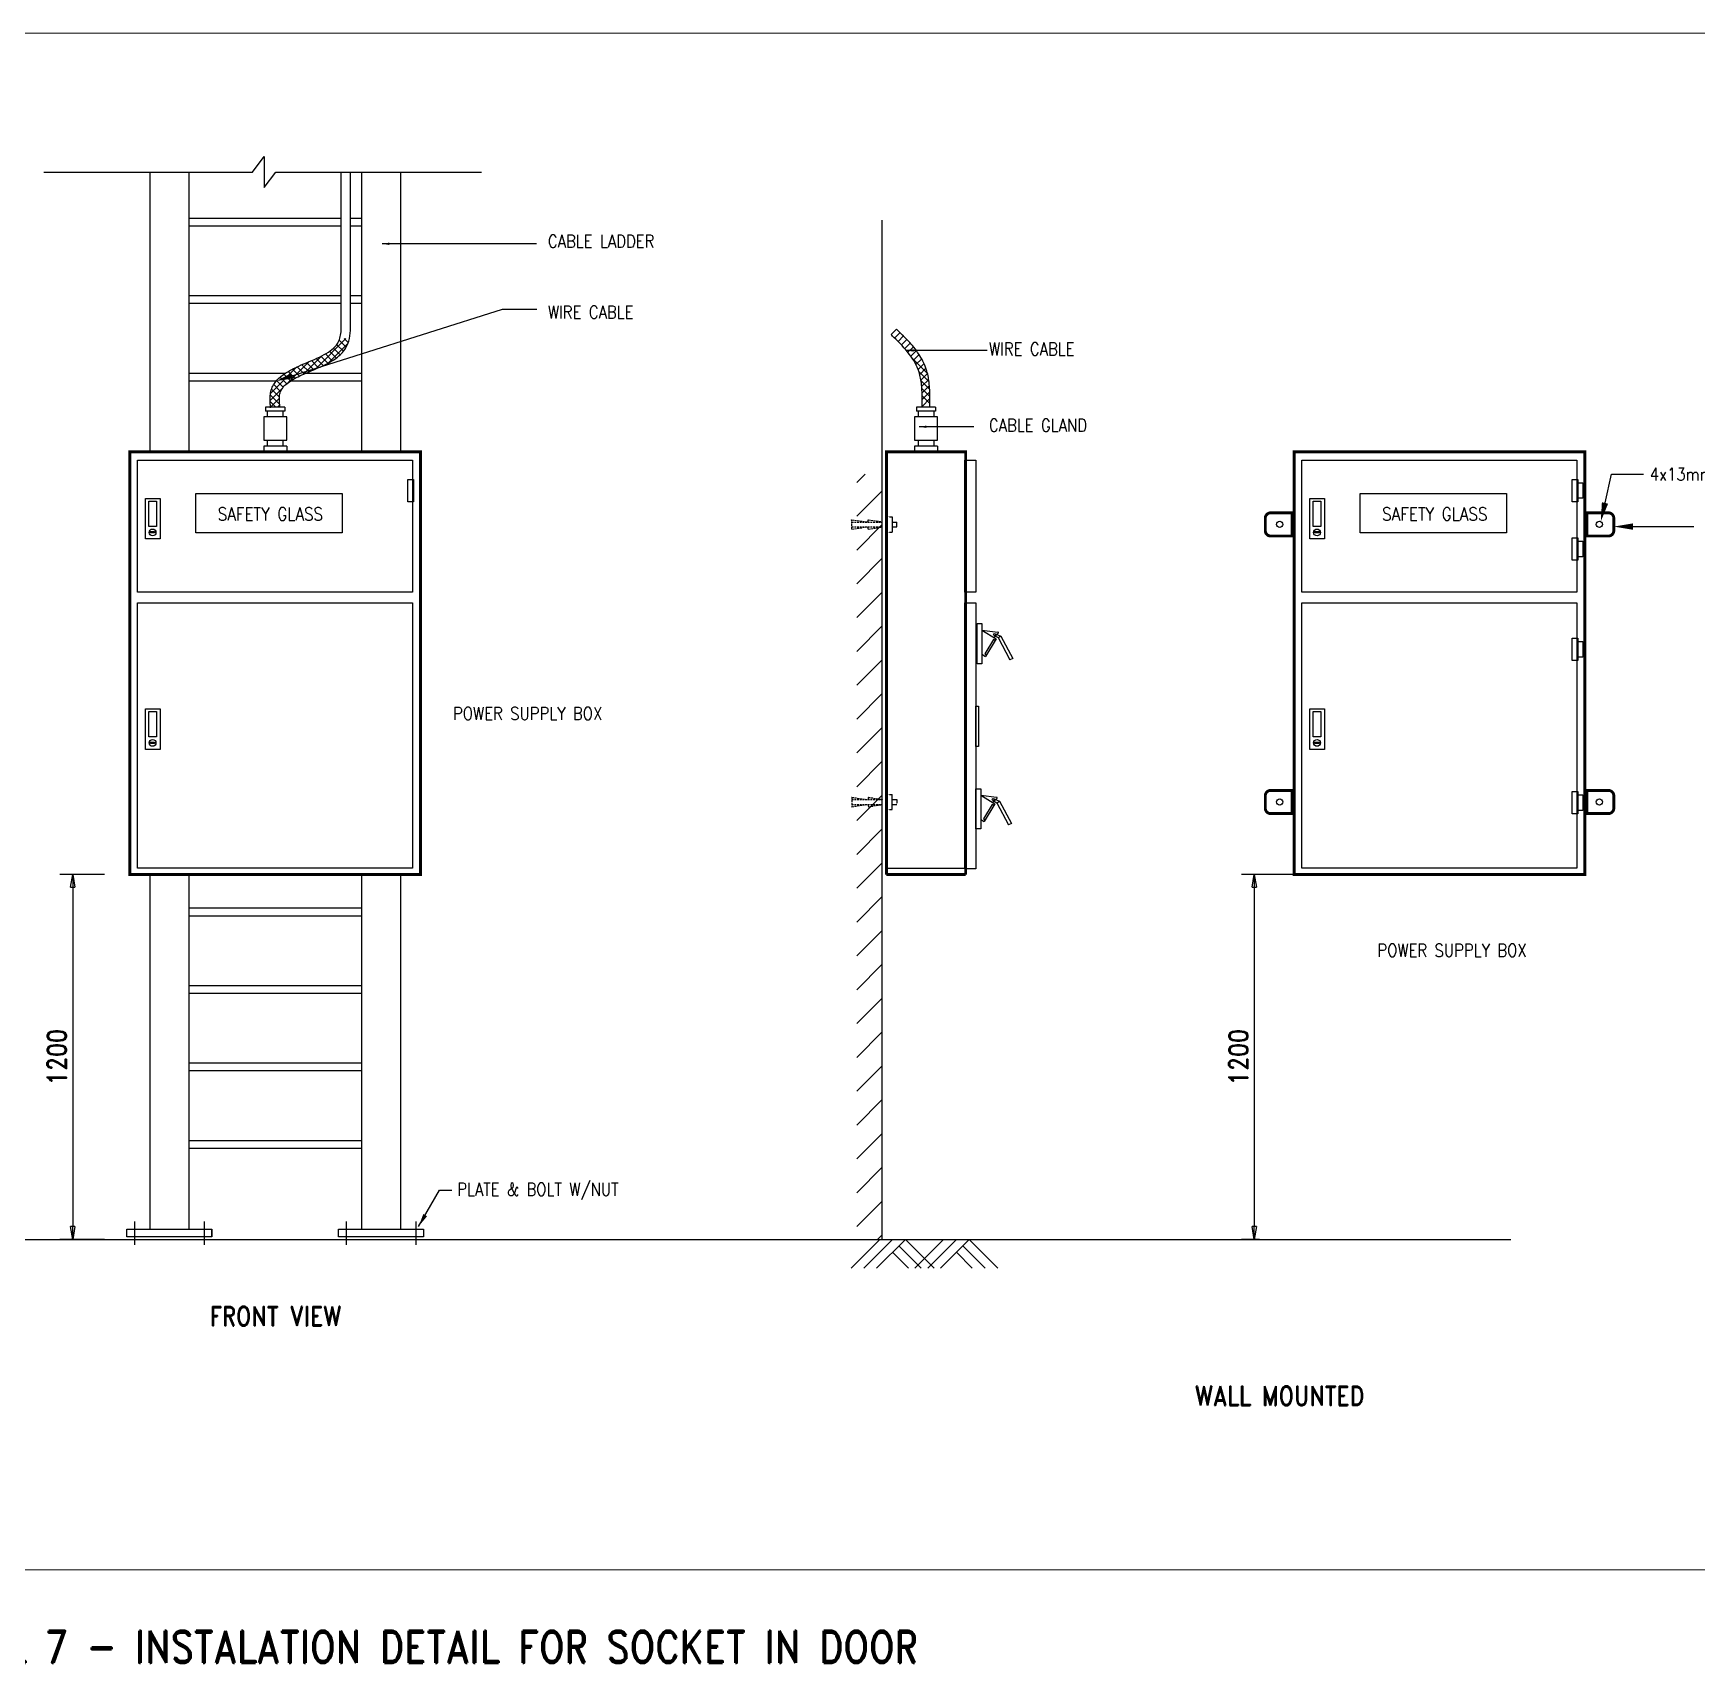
# Model space of a CAD drawing. Extents: x -5343388 to 7033982, y -486386 to 188356.
# Drawn here: x 876182 to 889220, y 119896 to 132670 of the extents above; entities that cross this region are included whole.
import ezdxf
from ezdxf.enums import TextEntityAlignment as Align

# ---------------------------------------------------------------- set-up
doc = ezdxf.new("R2010")
doc.units = 0
doc.header["$MEASUREMENT"] = 0
doc.linetypes.add('HIDDEN', pattern=[0.375, 0.25, -0.125])
doc.linetypes.add('HIDDEN2', pattern=[0.1875, 0.125, -0.0625])
for name, color, linetype in [('1', 7, 'Continuous'), ('DIM2', 4, 'Continuous'), ('DK Text', 7, 'Continuous'), ('DK Title', 7, 'Continuous'), ('DK-M08', 1, 'Continuous'), ('DK-M12', 2, 'Continuous'), ('DK.TEXT', 7, 'Continuous'), ('text', 2, 'Continuous')]:
    doc.layers.add(name, color=color, linetype=linetype)
doc.layers.add('E21', color=7, linetype='Continuous', lineweight=20)
doc.styles.add('DK Text', font='romand.shx', dxfattribs={"width": 0.85})
doc.dimstyles.new('DK Dim', dxfattribs={"dimscale": 500, "dimtxt": 0.3, "dimasz": 0.2, "dimexe": 0.2, "dimexo": 0, "dimgap": 0.1, "dimtad": 1, "dimdec": 0, "dimzin": 0, "dimdsep": 46, "dimtxsty": 'DK Text', "dimblk": 'CLOSED', "dimcen": 0.9, "dimclrd": 151, "dimclre": 151, "dimclrt": 7, "dimadec": 0, "dimazin": 0, "dimtfac": 1, "dimtdec": 0, "dimtofl": 0, "dimtmove": 0, "dimatfit": 3, "dimldrblk": 'CLOSED', "dimfxl": 0.5, "dimfxlon": 1, "dimtolj": 1, "dimtzin": 0, "dimlwd": -1, "dimlwe": -1, "dimarcsym": 1})

# ---------------------------------------------------------------- blocks, each defined once
blk = doc.blocks.new('_Closed')
at = {"color": 0, "linetype": 'ByBlock', "lineweight": -2}
for p, q in [((-1, 0.17), (0, 0)), ((-1, 0.17), (-1, -0.17)), ((0, 0), (-1, -0.17)), ((0, 0), (-1, 0))]:
    blk.add_line(p, q, dxfattribs=at)
blk = doc.blocks.new('*D310')
at = {"color": 151, "linetype": 'Continuous', "transparency": 16777216}
blk.add_line((886065, 126076), (885652, 126076), dxfattribs=at)
at = {"color": 151, "transparency": 16777216}
for p, q in [((885752, 125976), (885752, 123315)), ((885792, 123215), (885652, 123215))]:
    blk.add_line(p, q, dxfattribs=at)
at = {"layer": 'DEFPOINTS', "color": 0, "linetype": 'Continuous', "transparency": 16777216}
for p in [(886065, 126076), (885752, 123215), (885792, 123215)]:
    blk.add_point(p, dxfattribs=at)
at = {"color": 151, "linetype": 'Continuous', "transparency": 16777216, "xscale": 100, "yscale": 100, "zscale": 100}
for p, rotation in [((885752, 126076), 90), ((885752, 123215), 270)]:
    blk.add_blockref('_Closed', p, dxfattribs=dict(at, rotation=rotation))
at = {"color": 7, "linetype": 'Continuous', "lineweight": 0, "transparency": 16777216, "insert": (885627, 124645), "char_height": 150, "attachment_point": 5, "rotation": 90, "style": 'DK Text'}
blk.add_mtext('\\A1;1200', dxfattribs=at)
blk = doc.blocks.new('ocam')
at = {"layer": 'DK-M08'}
for p, q in [((0, 0), (26.8, -16.6)), ((0, 0), (30.2, -4)), ((21.7, -17.7), (5.3, -44.8)), ((26.8, -16.6), (6.6, -50)), ((24.9, -19.7), (21.7, -17.7)), ((30.9, -5.8), (22.8, -13.9)), ((22.9, -10.2), (30.7, -14.3)), ((24, -6.6), (35.9, -11.6)), ((30.7, -14.3), (35.9, -11.6)), ((30.7, -14.3), (52.9, -56.5)), ((35.9, -11.6), (58.4, -53.9)), ((0, -46), (6.6, -50)), ((5.3, -44.8), (8.5, -46.8)), ((58.4, -53.9), (52.9, -56.5))]:
    blk.add_line(p, q, dxfattribs=at)
blk.add_lwpolyline([(-8.9, 12.2), (0, 12.2), (0, -64), (-8.9, -64)], close=True, dxfattribs=at)
blk.add_circle((23.5, -8.4), 1.9, dxfattribs=at)
blk.add_arc((29.9, -5.2), 1.18, 324.4677, 74.2002, dxfattribs=at)
blk = doc.blocks.new('CABLE GLAND')
at = {"layer": 'DK Title', "color": 40}
for p, q in [((2123.06, 56.2), (2123.06, 55.7)), ((2125.54, 56.2), (2123.06, 56.2)), ((2125.54, 56.2), (2125.54, 55.7)), ((2125.79, 54.95), (2122.81, 54.95)), ((2122.81, 54.95), (2122.81, 51.95)), ((2125.54, 55.7), (2123.06, 55.7)), ((2123.31, 54.95), (2123.31, 55.7)), ((2125.29, 55.7), (2125.29, 54.95)), ((2125.79, 51.95), (2125.79, 54.95)), ((2122.81, 51.95), (2125.79, 51.95)), ((2123.31, 51.2), (2123.31, 51.95)), ((2125.29, 51.95), (2125.29, 51.2)), ((2125.79, 51.2), (2122.81, 51.2)), ((2122.81, 51.2), (2122.81, 50.45)), ((2122.81, 50.45), (2125.79, 50.45)), ((2125.79, 51.2), (2125.79, 50.45))]:
    blk.add_line(p, q, dxfattribs=at)
blk = doc.blocks.new('YA1')
at = {"layer": 'DIM2', "color": 7}
blk.add_solid([(-3, 0.5), (-3, -0.5), (0, 0)], dxfattribs=at)
blk = doc.blocks.new('ANCHOR')
at = {"linetype": 'HIDDEN2'}
for p, q in [((332.12, 234.37), (332.28, 233.25)), ((332.75, 234.39), (332.14, 234.39)), ((332.28, 234.39), (332.28, 232.25)), ((332.61, 234.39), (332.61, 232.25)), ((332.77, 234.37), (332.61, 233.25)), ((332.12, 233.23), (332.26, 232.25)), ((332.28, 233.25), (332.14, 233.25)), ((332.75, 233.25), (332.61, 233.25)), ((332.77, 233.23), (332.63, 232.25))]:
    blk.add_line(p, q, dxfattribs=at)
for centre, start, end in [((332.14, 234.38), 90, 188.1301), ((332.75, 234.38), 351.8699, 90), ((332.14, 233.23), 90, 188.1301), ((332.75, 233.23), 351.8699, 90)]:
    blk.add_arc(centre, 0.0163, start, end, dxfattribs=at)
blk = doc.blocks.new('*D316')
at = {"color": 151, "linetype": 'Continuous', "transparency": 16777216}
blk.add_line((876741, 126076), (876391, 126076), dxfattribs=at)
at = {"color": 151, "transparency": 16777216}
for p, q in [((876491, 125976), (876491, 123315)), ((876741, 123215), (876391, 123215))]:
    blk.add_line(p, q, dxfattribs=at)
at = {"layer": 'DEFPOINTS', "color": 0, "linetype": 'Continuous', "transparency": 16777216}
for p in [(876938, 126076), (876491, 123215), (876938, 123215)]:
    blk.add_point(p, dxfattribs=at)
at = {"color": 151, "linetype": 'Continuous', "transparency": 16777216, "xscale": 100, "yscale": 100, "zscale": 100}
for p, rotation in [((876491, 126076), 90), ((876491, 123215), 270)]:
    blk.add_blockref('_Closed', p, dxfattribs=dict(at, rotation=rotation))
at = {"color": 7, "linetype": 'Continuous', "lineweight": 0, "transparency": 16777216, "insert": (876366, 124645), "char_height": 150, "attachment_point": 5, "rotation": 90, "style": 'DK Text'}
blk.add_mtext('\\A1;1200', dxfattribs=at)

msp = doc.modelspace()

# ---------------------------------------------------------------- hatches: boundary and pattern name
h = msp.add_hatch()
h.set_pattern_fill('ANSI31', color=8, scale=1500, style=0)
h.set_pattern_definition([(45, (880136.7, 117369.96), (-132.5825, 132.5825), [])])
h.paths.add_polyline_path([(882835.67302, 129214.82937), (882635.67302, 129214.82937), (882635.67302, 123214.82937), (882835.67302, 123214.82937)])
at = {"layer": 'DK Title'}
h = msp.add_hatch(dxfattribs=at)
h.set_pattern_fill('ANSI37', color=256, scale=303.75, style=0)
h.set_pattern_definition([(45, (746882.815, 126323.848), (-26.847961, 26.847961), []), (135, (746882.815, 126323.848), (-26.847961, -26.847961), [])])
edge = h.paths.add_edge_path()
edge.add_spline(control_points=[(878114.77549, 129741.22823), (878113.65751, 129753.94563), (878112.57271, 129766.34168), (878110.9059, 129794.01454), (878110.63876, 129808.86002), (878112.7367, 129837.14794), (878115.46786, 129849.5216), (878124.84697, 129873.02006), (878131.4026, 129884.00471), (878148.44804, 129905.31012), (878158.95702, 129915.59335), (878197.82328, 129946.89211), (878232.80442, 129966.42081), (878311.05401, 130003.37052), (878354.23006, 130020.87208), (878440.19382, 130058.0814), (878483.00435, 130077.75991), (878552.66682, 130120.34098), (878581.10382, 130141.81334), (878617.48586, 130182.48669), (878628.88172, 130198.46105), (878648.02131, 130235.46673), (878654.80739, 130256.02713), (878659.3933, 130276.9969)], knot_values=[0, 0, 0, 0, 0.5989089234, 0.5989089234, 1.3990130991, 1.3990130991, 2.318993092, 2.318993092, 3.2389730849, 3.2389730849, 4.1589530778, 4.1589530778, 6.1391625754, 6.1391625754, 8.119372073, 8.119372073, 10.0995815706, 10.0995815706, 11.6765494637, 11.6765494637, 12.5507998939, 12.5507998939, 13.5157398714, 13.5157398714, 13.5157398714, 13.5157398714], degree=3, periodic=0)
edge.add_line((878659.3933, 130276.9969), (878584.16765, 130276.9969))
edge.add_spline(control_points=[(878584.16765, 130276.9969), (878581.10186, 130266.7676), (878577.33214, 130257.31954), (878567.36689, 130238.41383), (878560.67206, 130228.7384), (878541.02731, 130205.88158), (878526.58973, 130193.07006), (878471.06821, 130152.90188), (878419.82461, 130128.63614), (878311.11539, 130081.71423), (878253.74992, 130058.96832), (878174.07911, 130016.58729), (878147.79108, 130000.36453), (878101.04936, 129962.38768), (878080.50487, 129940.50855), (878057.94255, 129901.96098), (878051.8706, 129888.4462), (878042.97781, 129859.725), (878040.29808, 129844.42873), (878037.52825, 129810.55088), (878037.99635, 129791.77616), (878039.91424, 129760.28655), (878041.05104, 129747.4085), (878042.15556, 129734.84424)], knot_values=[0, 0, 0, 0, 0.6640797748, 0.6640797748, 1.4366300919, 1.4366300919, 2.551629236, 2.551629236, 5.1149998465, 5.1149998465, 7.6783704571, 7.6783704571, 9.0539840484, 9.0539840484, 10.4295976397, 10.4295976397, 11.0957492972, 11.0957492972, 11.7619009547, 11.7619009547, 12.5988718141, 12.5988718141, 13.1905691503, 13.1905691503, 13.1905691503, 13.1905691503], degree=3, periodic=0)
edge.add_line((878042.15556, 129734.84424), (878114.77549, 129741.22823))

# ---------------------------------------------------------------- linework, layer by layer
at = {"color": 4}
for p, q in [((877899.52738, 131582.2459), (877990.65238, 131703.7459)), ((877990.65238, 131703.7459), (877990.65238, 131460.7459)), ((876265.25662, 131582.2459), (877899.52738, 131582.2459)), ((877096.07754, 131582.2459), (877096.07754, 129388.72373)), ((877399.82754, 131582.2459), (877399.82754, 129388.72373)), ((877990.65238, 131460.7459), (878081.77738, 131582.2459)), ((878081.77738, 131582.2459), (879694.90556, 131582.2459)), ((878755.17003, 131582.2459), (878755.17003, 129388.72373)), ((879058.92003, 131582.2459), (879058.92003, 129388.72373)), ((877096.07754, 126075.48579), (877096.07754, 123295.26639)), ((877399.82754, 126075.42869), (877399.82754, 123295.26639)), ((878755.17003, 126075.17392), (878755.17003, 123295.26639)), ((879058.92003, 126075.11682), (879058.92003, 123295.26639)), ((876974.57754, 123356.01639), (876974.57754, 123173.76639)), ((877521.32754, 123356.01639), (877521.32754, 123173.76639)), ((878633.67003, 123356.01639), (878633.67003, 123173.76639)), ((879180.42003, 123356.01639), (879180.42003, 123173.76639)), ((877582.07754, 123234.51639), (877582.07754, 123295.26639)), ((878572.92003, 123295.26639), (879241.17003, 123295.26639))]:
    msp.add_line(p, q, dxfattribs=at)
at = {"linetype": 'Continuous'}
for p, q in [((882835.67302, 123214.82937), (882835.67302, 131204.57958)), ((871830.32972, 123214.82937), (887762.52912, 123214.82937))]:
    msp.add_line(p, q, dxfattribs=at)
at = {"color": 1, "linetype": 'Continuous'}
msp.add_line((888552.2668, 129213.72379), (888552.2668, 129213.72379), dxfattribs=at)
at = {"linetype": 'HIDDEN'}
for p, q in [((882875.74938, 128879.07863), (882913.24938, 128879.07863)), ((882950.74938, 128801.43823), (882950.74938, 128838.15823)), ((882875.74938, 128760.51784), (882913.24938, 128760.51784)), ((882875.74938, 126703.29308), (882913.24938, 126703.29308)), ((882950.74938, 126662.37269), (882950.74938, 126625.65269)), ((882875.74938, 126584.73229), (882913.24938, 126584.73229))]:
    msp.add_line(p, q, dxfattribs=at)
for p, q in [((882913.24938, 128879.07863), (882913.24938, 128760.51784)), ((882913.24938, 128838.15823), (882950.74938, 128838.15823)), ((882913.24938, 128801.43823), (882950.74938, 128801.43823)), ((882913.24938, 126584.73229), (882913.24938, 126703.29308)), ((882913.24938, 126662.37269), (882950.74938, 126662.37269)), ((882913.24938, 126625.65269), (882950.74938, 126625.65269))]:
    msp.add_line(p, q)
at = {"color": 4, "linetype": 'Continuous'}
for p, q in [((879202.18597, 123316.70541), (879365.93654, 123600.32973)), ((879365.93654, 123600.32973), (879462.03241, 123600.32973))]:
    msp.add_line(p, q, dxfattribs=at)
at = {"color": 8}
for p, q in [((882816.84561, 123214.82937), (882591.84561, 122989.82937)), ((882916.84561, 123214.82937), (882691.84561, 122989.82937)), ((883016.84561, 123214.82937), (882791.84561, 122989.82937)), ((883016.84561, 123214.82937), (883241.84561, 122989.82937)), ((883316.84561, 123214.82937), (883091.84561, 122989.82937)), ((883416.84561, 123214.82937), (883191.84561, 122989.82937)), ((883516.84561, 123214.82937), (883291.84561, 122989.82937)), ((883516.84561, 123214.82937), (883741.84561, 122989.82937)), ((882916.84561, 123114.82937), (883041.84561, 122989.82937)), ((882966.84561, 123164.82937), (883141.84561, 122989.82937)), ((883416.84561, 123114.82937), (883541.84561, 122989.82937)), ((883466.84561, 123164.82937), (883641.84561, 122989.82937))]:
    msp.add_line(p, q, dxfattribs=at)
at = {"color": 6, "linetype": 'Continuous', "lineweight": 0}
msp.add_lwpolyline([(857196.02197, 132670.22335), (901181.29704, 132670.22335), (901181.29704, 120624.1238), (857196.02197, 120624.1238)], close=True, dxfattribs=at)
at = {"color": 4}
for points in [[(877399.82754, 131221.64173), (878595.41307, 131221.64173)], [(877399.82754, 131221.64173), (878595.41307, 131221.64173)], [(878666.93615, 131221.64173), (878755.17003, 131221.64173)], [(878666.93615, 131221.64173), (878755.17003, 131221.64173)], [(878595.41307, 131158.63843), (877399.82754, 131158.63843)], [(878595.41307, 131158.63843), (877399.82754, 131158.63843)], [(878755.17003, 131158.63843), (878666.93615, 131158.63843)], [(878755.17003, 131158.63843), (878666.93615, 131158.63843)], [(877399.82754, 130614.14173), (878595.41307, 130614.14173)], [(877399.82754, 130614.14173), (878595.41307, 130614.14173)], [(878595.41307, 130551.13843), (877399.82754, 130551.13843)], [(878595.41307, 130551.13843), (877399.82754, 130551.13843)], [(878666.93615, 130614.14173), (878755.17003, 130614.14173)], [(878666.93615, 130614.14173), (878755.17003, 130614.14173)], [(878755.17003, 130551.13843), (878666.93615, 130551.13843)], [(878755.17003, 130551.13843), (878666.93615, 130551.13843)], [(877399.82754, 130006.64173), (878159.44965, 130006.64173)], [(878320.34502, 130006.64173), (878755.17003, 130006.64173)], [(878085.8014, 129943.63843), (877399.82754, 129943.63843)], [(878755.17003, 129943.63843), (878196.35301, 129943.63843)], [(877399.82754, 125813.289), (878755.17003, 125813.289)], [(878755.17003, 125750.28569), (877399.82754, 125750.28569)], [(877399.82754, 125205.789), (878755.17003, 125205.789)], [(878755.17003, 125142.78569), (877399.82754, 125142.78569)], [(877399.82754, 124598.289), (878755.17003, 124598.289)], [(878755.17003, 124535.28569), (877399.82754, 124535.28569)], [(877399.82754, 123990.789), (878755.17003, 123990.789)], [(878755.17003, 123927.78569), (877399.82754, 123927.78569)]]:
    msp.add_lwpolyline(points, dxfattribs=at)
for points in [[(876913.82754, 123295.26639), (877582.07754, 123295.26639), (877582.07754, 123234.51639), (876913.82754, 123234.51639)], [(878572.92003, 123295.26639), (879241.17003, 123295.26639), (879241.17003, 123234.51639), (878572.92003, 123234.51639)]]:
    msp.add_lwpolyline(points, close=True, dxfattribs=at)
at = {"color": 8}
msp.add_solid([(878217.20053, 129964.40506), (878203.36275, 130005.89848), (878085.8014, 129943.63843)], dxfattribs=at)
at = {"layer": '1'}
msp.add_line((882868.45735, 126125.21997), (883489.764, 126125.21997), dxfattribs=at)
at = {"layer": '1', "const_width": 22.78066}
for points in [[(876938.43627, 129388.72373), (879216.56129, 129388.72373), (879216.56129, 126075.08719), (876938.43627, 126075.51542), (876938.43627, 129388.72373)], [(886064.79146, 129388.72373), (888342.91648, 129388.72373), (888342.91648, 126075.08719), (886064.79146, 126075.51542), (886064.79146, 129388.72373)]]:
    msp.add_lwpolyline(points, close=True, dxfattribs=at)
for points in [[(882868.45735, 126075.08719), (882868.45735, 129388.72373), (883489.764, 129388.72373), (883489.764, 126075.08719)], [(883489.764, 126075.08719), (882868.45735, 126075.08719)]]:
    msp.add_lwpolyline(points, dxfattribs=at)
at = {"layer": '1'}
for points in [[(876997.55829, 129324.77798), (879153.5306, 129324.77798), (879153.5306, 128289.26644), (876997.55829, 128289.26644)], [(883481.91217, 129324.77798), (883570.5667, 129324.77798), (883570.5667, 128289.26644), (883481.91217, 128289.26644)], [(886123.91348, 129324.77798), (888279.88579, 129324.77798), (888279.88579, 128289.26644), (886123.91348, 128289.26644)], [(876997.55829, 128205.89652), (879153.5306, 128205.89652), (879153.5306, 126125.21997), (876997.55829, 126125.21997)], [(883481.91217, 128205.89652), (883570.5667, 128205.89652), (883570.5667, 126120.71389), (883481.91217, 126120.71389)], [(886123.91348, 128205.89652), (888279.88579, 128205.89652), (888279.88579, 126125.21997), (886123.91348, 126125.21997)], [(883570.5667, 127395.65514), (883589.21004, 127395.65514), (883589.21004, 127079.91519), (883570.5667, 127079.91519)]]:
    msp.add_lwpolyline(points, close=True, dxfattribs=at)
at = {"layer": '1', "const_width": 22.78066}
for points in [[(886048.21632, 128910.66986), (885880.06168, 128910.66986, 0.4142135624), (885838.14162, 128868.7498), (885838.14162, 128770.84667, 0.4142135624), (885880.06168, 128728.92661), (886048.21632, 128728.92661)], [(888359.49162, 128910.66986), (888527.64626, 128910.66986, -0.4142135624), (888569.56632, 128868.7498), (888569.56632, 128770.84667, -0.4142135624), (888527.64626, 128728.92661), (888359.49162, 128728.92661)], [(886048.21632, 126553.14106), (885880.06168, 126553.14106, -0.4142135624), (885838.14162, 126595.06112), (885838.14162, 126692.96425, -0.4142135624), (885880.06168, 126734.88431), (886048.21632, 126734.88431)], [(888359.49162, 126553.14106), (888527.64626, 126553.14106, 0.4142135624), (888569.56632, 126595.06112), (888569.56632, 126692.96425, 0.4142135624), (888527.64626, 126734.88431), (888359.49162, 126734.88431)]]:
    msp.add_lwpolyline(points, format="xyb", close=True, dxfattribs=at)
at = {"layer": '1'}
for centre in [(885950.85048, 128819.79823), (888456.85747, 128819.79823), (885950.85048, 126644.01269), (888456.85747, 126644.01269)]:
    msp.add_circle(centre, 24.54657, dxfattribs=at)
at = {"layer": 'DK Title', "color": 40}
for p, q in [((878595.41307, 130358.41042), (878595.41307, 131582.2459)), ((878666.93615, 130461.33377), (878666.93615, 131582.2459))]:
    msp.add_line(p, q, dxfattribs=at)
at = {"layer": 'DK Title'}
for p, q in [((882905.7445, 130307.6321), (882948.73702, 130350.62461)), ((882932.98757, 130281.17924), (882975.96924, 130324.16091)), ((882959.87507, 130254.37082), (883002.85112, 130297.34688)), ((883002.97466, 130297.22146), (882980.20025, 130319.99587)), ((882986.21164, 130227.01147), (883029.20038, 130270.00021)), ((883011.77768, 130198.88159), (883054.82625, 130241.93015)), ((883036.31673, 130169.72472), (883079.51236, 130212.92035)), ((883059.5165, 130139.22857), (883103.00881, 130182.72088)), ((883190.85218, 130001.9521), (883072.5702, 130120.23407)), ((883080.99795, 130107.01409), (883125.0366, 130151.05274)), ((883100.31982, 130072.64005), (883145.25444, 130117.57466)), ((883116.90168, 130035.52598), (883163.26162, 130081.88593)), ((883202.64347, 129936.46488), (883124.17192, 130014.93644)), ((883129.97739, 129994.90577), (883178.63736, 130043.56574)), ((883139.26564, 129950.4981), (883190.82625, 130002.05871)), ((883207.81715, 129877.59529), (883140.0809, 129945.33154)), ((883145.14208, 129902.67861), (883199.71362, 129957.25016)), ((883209.62732, 129822.08919), (883146.4855, 129885.23102)), ((883148.14952, 129851.99014), (883205.53715, 129909.37777)), ((883149.05898, 129799.20367), (883208.69458, 129858.83927)), ((883209.73912, 129768.28147), (883148.75093, 129829.26966)), ((883148.80057, 129745.24934), (883209.77914, 129806.22791))]:
    msp.add_line(p, q, dxfattribs=at)
at = {"layer": 'DK Title', "color": 40}
for points, knots in [([(878114.77549, 129741.22823), (878113.65751, 129753.94563), (878112.57271, 129766.34168), (878110.9059, 129794.01454), (878110.63876, 129808.86002), (878112.7367, 129837.14794), (878115.46786, 129849.5216), (878124.84697, 129873.02006), (878131.4026, 129884.00471), (878148.44804, 129905.31012), (878158.95702, 129915.59335), (878197.82328, 129946.89211), (878232.80442, 129966.42081), (878311.05401, 130003.37052), (878354.23006, 130020.87208), (878440.19382, 130058.0814), (878483.00435, 130077.75991), (878552.66682, 130120.34098), (878581.10382, 130141.81334), (878617.48586, 130182.48669), (878628.88172, 130198.46105), (878651.2076, 130241.62728), (878658.78614, 130269.19031), (878667.46961, 130324.92677), (878668.64867, 130353.30006), (878668.69384, 130403.95669), (878667.96604, 130426.27652), (878667.19138, 130452.53825), (878667.06302, 130456.93764), (878666.93615, 130461.33377)], [0, 0, 0, 0, 0.5989089234, 0.5989089234, 1.3990130991, 1.3990130991, 2.318993092, 2.318993092, 3.2389730849, 3.2389730849, 4.1589530778, 4.1589530778, 6.1391625754, 6.1391625754, 8.119372073, 8.119372073, 10.0995815706, 10.0995815706, 11.6765494637, 11.6765494637, 12.5507998939, 12.5507998939, 13.8219210032, 13.8219210032, 15.0930421125, 15.0930421125, 16.1047614214, 16.1047614214, 16.3085339959, 16.3085339959, 16.3085339959, 16.3085339959]), ([(878042.15556, 129734.84424), (878041.05104, 129747.4085), (878039.91424, 129760.28655), (878037.99635, 129791.77616), (878037.52825, 129810.55088), (878040.29808, 129844.42873), (878042.97781, 129859.725), (878051.8706, 129888.4462), (878057.94255, 129901.96098), (878080.50487, 129940.50855), (878101.04936, 129962.38768), (878147.79108, 130000.36453), (878174.07911, 130016.58729), (878253.74992, 130058.96832), (878311.11539, 130081.71423), (878419.82461, 130128.63614), (878471.06821, 130152.90188), (878526.58973, 130193.07006), (878541.02731, 130205.88158), (878560.67206, 130228.7384), (878567.36689, 130238.41383), (878579.47552, 130261.38589), (878584.42885, 130275.71353), (878591.57791, 130307.86814), (878593.70372, 130325.56145), (878595.05839, 130348.98903), (878595.26245, 130353.67036), (878595.41307, 130358.41042)], [0, 0, 0, 0, 0.5916973362, 0.5916973362, 1.4286681955, 1.4286681955, 2.0948198531, 2.0948198531, 2.7609715106, 2.7609715106, 4.1365851019, 4.1365851019, 5.5121986932, 5.5121986932, 8.0755693037, 8.0755693037, 10.6389399143, 10.6389399143, 11.7539390583, 11.7539390583, 12.5264893755, 12.5264893755, 13.4995682145, 13.4995682145, 14.4726470536, 14.4726470536, 14.7113878869, 14.7113878869, 14.7113878869, 14.7113878869]), ([(883148.73594, 129738.32124), (883148.92471, 129758.43884), (883149.11161, 129778.43342), (883148.96182, 129837.77178), (883147.90207, 129876.42571), (883140.48345, 129949.04785), (883134.29868, 129983.19449), (883108.3306, 130064.59089), (883081.42127, 130111.13384), (883012.9711, 130200.5859), (882971.56077, 130243.50623), (882920.52789, 130293.3638), (882913.15632, 130300.49629), (882905.7445, 130307.6321)], [0, 0, 0, 0, 0.955753007, 0.955753007, 2.867259021, 2.867259021, 4.7146698687, 4.7146698687, 7.6383714914, 7.6383714914, 10.5620731141, 10.5620731141, 11.0507112046, 11.0507112046, 11.0507112046, 11.0507112046]), ([(883209.48327, 129737.75125), (883209.67167, 129757.82998), (883209.8619, 129778.02435), (883209.71154, 129838.69813), (883208.66328, 129879.23482), (883201.03226, 129954.2654), (883195.13899, 129988.97487), (883173.08623, 130064.68919), (883154.23055, 130104.5784), (883107.90197, 130178.64659), (883080.47611, 130213.25295), (883018.623, 130282.46409), (882983.77559, 130316.8665), (882948.73702, 130350.62461)], [0, 0, 0, 0, 0.9539089764, 0.9539089764, 2.8617269293, 2.8617269293, 4.5372437728, 4.5372437728, 6.6406581078, 6.6406581078, 8.7440724427, 8.7440724427, 11.0323761358, 11.0323761358, 11.0323761358, 11.0323761358])]:
    msp.add_open_spline(points, degree=3, knots=knots, dxfattribs=at)
at = {"layer": 'DK-M12', "color": 7}
for p, q in [((880125.45801, 131019.6523), (878916.06971, 131019.6523)), ((878127.29481, 129957.47621), (879859.80045, 130506.08141)), ((879859.80045, 130506.08141), (880127.7388, 130506.08141)), ((883657.71721, 130183.51755), (883024.97737, 130183.51755)), ((883554.79151, 129585.33497), (883125.79341, 129585.33497)), ((888500.75019, 128988.22525), (888552.2668, 129213.72379)), ((888552.2668, 129213.72379), (888802.2668, 129213.72379)), ((888719.56632, 128802.89572), (888946.06507, 128802.89572)), ((888946.06507, 128802.89572), (888946.06507, 128802.89572)), ((888946.06507, 128802.89572), (889196.06507, 128802.89572))]:
    msp.add_line(p, q, dxfattribs=at)
for points in [[(888467.34243, 128841.99282), (888476.37811, 128993.7932), (888525.12226, 128982.65729)], [(888569.56632, 128802.89572), (888719.56632, 128827.89572), (888719.56632, 128777.89572)]]:
    msp.add_solid(points, dxfattribs=at)
at = {"layer": 'DK.TEXT'}
for points in [[(879118.02687, 129172.43973), (879161.3038, 129172.43973), (879161.3038, 128997.41328), (879118.02687, 128997.41328)], [(888244.38206, 129172.43973), (888287.65899, 129172.43973), (888287.65899, 128997.41328), (888244.38206, 128997.41328)], [(888286.63724, 129147.0875), (888326.40614, 129147.0875), (888326.40614, 129024.57186), (888286.63724, 129024.57186)], [(877060.65599, 129023.73654), (877176.37832, 129023.73654), (877176.37832, 128705.81536), (877060.65599, 128705.81536)], [(877088.12716, 129002.81707), (877147.15933, 129002.81707), (877147.15933, 128804.83678), (877088.12716, 128804.83678)], [(877454.97782, 129061.85978), (878603.13331, 129061.85978), (878603.13331, 128752.89782), (877454.97782, 128752.89782)], [(886187.01118, 129023.73654), (886302.73351, 129023.73654), (886302.73351, 128705.81536), (886187.01118, 128705.81536)], [(886214.48235, 129002.81707), (886273.51452, 129002.81707), (886273.51452, 128804.83678), (886214.48235, 128804.83678)], [(886581.33301, 129061.85978), (887729.4885, 129061.85978), (887729.4885, 128752.89782), (886581.33301, 128752.89782)], [(877101.05636, 128763.73101), (877132.70995, 128763.73101), (877132.70995, 128753.07967), (877101.05636, 128753.07967)], [(886227.41155, 128763.73101), (886259.06514, 128763.73101), (886259.06514, 128753.07967), (886227.41155, 128753.07967)], [(888244.38206, 128714.80523), (888287.65899, 128714.80523), (888287.65899, 128539.77878), (888244.38206, 128539.77878)], [(888286.63724, 128689.453), (888326.40614, 128689.453), (888326.40614, 128566.93736), (888286.63724, 128566.93736)], [(888244.38206, 127927.24658), (888287.65899, 127927.24658), (888287.65899, 127752.22012), (888244.38206, 127752.22012)], [(888286.63724, 127901.89435), (888326.40614, 127901.89435), (888326.40614, 127779.37871), (888286.63724, 127779.37871)], [(877060.65599, 127373.40942), (877176.37832, 127373.40942), (877176.37832, 127055.48824), (877060.65599, 127055.48824)], [(877088.12716, 127352.48995), (877147.15933, 127352.48995), (877147.15933, 127154.50966), (877088.12716, 127154.50966)], [(886187.01118, 127373.40942), (886302.73351, 127373.40942), (886302.73351, 127055.48824), (886187.01118, 127055.48824)], [(886214.48235, 127352.48995), (886273.51452, 127352.48995), (886273.51452, 127154.50966), (886214.48235, 127154.50966)], [(877101.05636, 127113.40389), (877132.70995, 127113.40389), (877132.70995, 127102.75255), (877101.05636, 127102.75255)], [(886227.41155, 127113.40389), (886259.06514, 127113.40389), (886259.06514, 127102.75255), (886227.41155, 127102.75255)], [(888244.38206, 126725.31387), (888287.65899, 126725.31387), (888287.65899, 126550.28741), (888244.38206, 126550.28741)], [(888286.63724, 126699.96164), (888326.40614, 126699.96164), (888326.40614, 126577.446), (888286.63724, 126577.446)]]:
    msp.add_lwpolyline(points, close=True, dxfattribs=at)
for centre in [(877117.04135, 128757.36132), (886243.39654, 128757.36132), (877117.04135, 127107.0342), (886243.39654, 127107.0342)]:
    msp.add_circle(centre, 26.57219, dxfattribs=at)

# ---------------------------------------------------------------- block references
at = {"yscale": 112.5, "zscale": 112.5, "rotation": 90}
for p, xscale in [((908965.06959, 166219.94826), -112.5), ((908965.06959, 89243.86266), 112.5)]:
    msp.add_blockref('ANCHOR', p, dxfattribs=dict(at, xscale=xscale))
at = {"layer": 'DK Title', "xscale": 60.75, "yscale": 60.75, "zscale": 60.75}
for p in [(749027.18857, 126323.84777), (754127.83372, 126323.84777)]:
    msp.add_blockref('CABLE GLAND', p, dxfattribs=at)
at = {"layer": 'DK-M12', "xscale": 4.142045489163138, "yscale": 4.142045489163138, "zscale": 4.142045489163138}
for p in [(883617.41708, 127992.14324), (883607.29208, 126697.93607)]:
    msp.add_blockref('ocam', p, dxfattribs=at)
at = {"layer": 'text', "xscale": -18.75, "yscale": 18.75, "zscale": 18.75}
for p in [(878916.06971, 131019.6523), (883024.97737, 130183.51755), (883125.79341, 129585.33497)]:
    msp.add_blockref('YA1', p, dxfattribs=at)
at = {"layer": 'text', "linetype": 'Continuous', "xscale": 34.17187499961337, "yscale": 34.17187499961337, "zscale": 34.17187499961337, "rotation": 239.9999999996257}
msp.add_blockref('YA1', (879202.18597, 123316.70541), dxfattribs=at)

# ---------------------------------------------------------------- texts
at = {"layer": 'DK Text', "linetype": 'Continuous', "style": 'DK Text', "width": 0.85}
for s, p in [('CABLE LADDER', (880215.21667, 130989.93639)), ('WIRE CABLE', (880215.21667, 130434.14126)), ('WIRE CABLE', (883672.11102, 130145.34396)), ('CABLE GLAND', (883672.11102, 129547.16138)), ('4x13mm DIA. HOLE', (888852.2668, 129163.72379)), ('POWER SUPPLY BOX', (879471.82087, 127287.99082)), ('POWER SUPPLY BOX', (886716.98516, 125431.2741)), ('PLATE & BOLT W/NUT', (879504.80074, 123557.88361))]:
    msp.add_text(s, height=100, dxfattribs=at).set_placement(p)
at = {"layer": 'DK.TEXT', "color": 7, "linetype": 'Continuous', "style": 'DK Text', "width": 0.85}
for p in [(878040.28518, 128850.45832), (887166.64037, 128850.45832)]:
    msp.add_text('SAFETY GLASS', height=102.5129695, dxfattribs=at).set_placement(p, align=Align.CENTER)
at = {"layer": 'E21', "style": 'DK Text', "width": 0.85}
msp.add_text('FRONT VIEW', height=150, dxfattribs=at).set_placement((878079.94385, 122538.7041), align=Align.CENTER)
msp.add_text(' WALL MOUNTED', height=150, dxfattribs=at).set_placement((885199.18661, 121913.94957))
msp.add_text('TYPICAL 7 - INSTALATION DETAIL FOR SOCKET IN DOOR', height=250, dxfattribs=at).set_placement((879062.27445, 120021.48556), align=Align.MIDDLE)

# ---------------------------------------------------------------- dimensions: what is measured, and where the dimension line sits
at = {"color": 6, "linetype": 'Continuous', "lineweight": 0}
dim = msp.add_linear_dim(base=(876491.13529, 123214.82937), p1=(876938.43627, 126075.51542), p2=(876938.43627, 123214.82937), angle=90, text='1200', dimstyle='DK Dim', dxfattribs=at)
dim.commit()
dim.dimension.update_dxf_attribs({"geometry": '*D316', "text_midpoint": (876366.13529, 124645.1724)})
dim = msp.add_linear_dim(base=(885752.30078, 123214.82937), p1=(886064.79146, 126075.51542), p2=(885791.67795, 123214.82937), angle=90, text='1200', dimstyle='DK Dim', override={"dimfxl": 200, "dimarcsym": 2}, dxfattribs=at)
dim.commit()
dim.dimension.update_dxf_attribs({"geometry": '*D310', "text_midpoint": (885627.30078, 124645.1724)})

doc.saveas('drawing.dxf')
